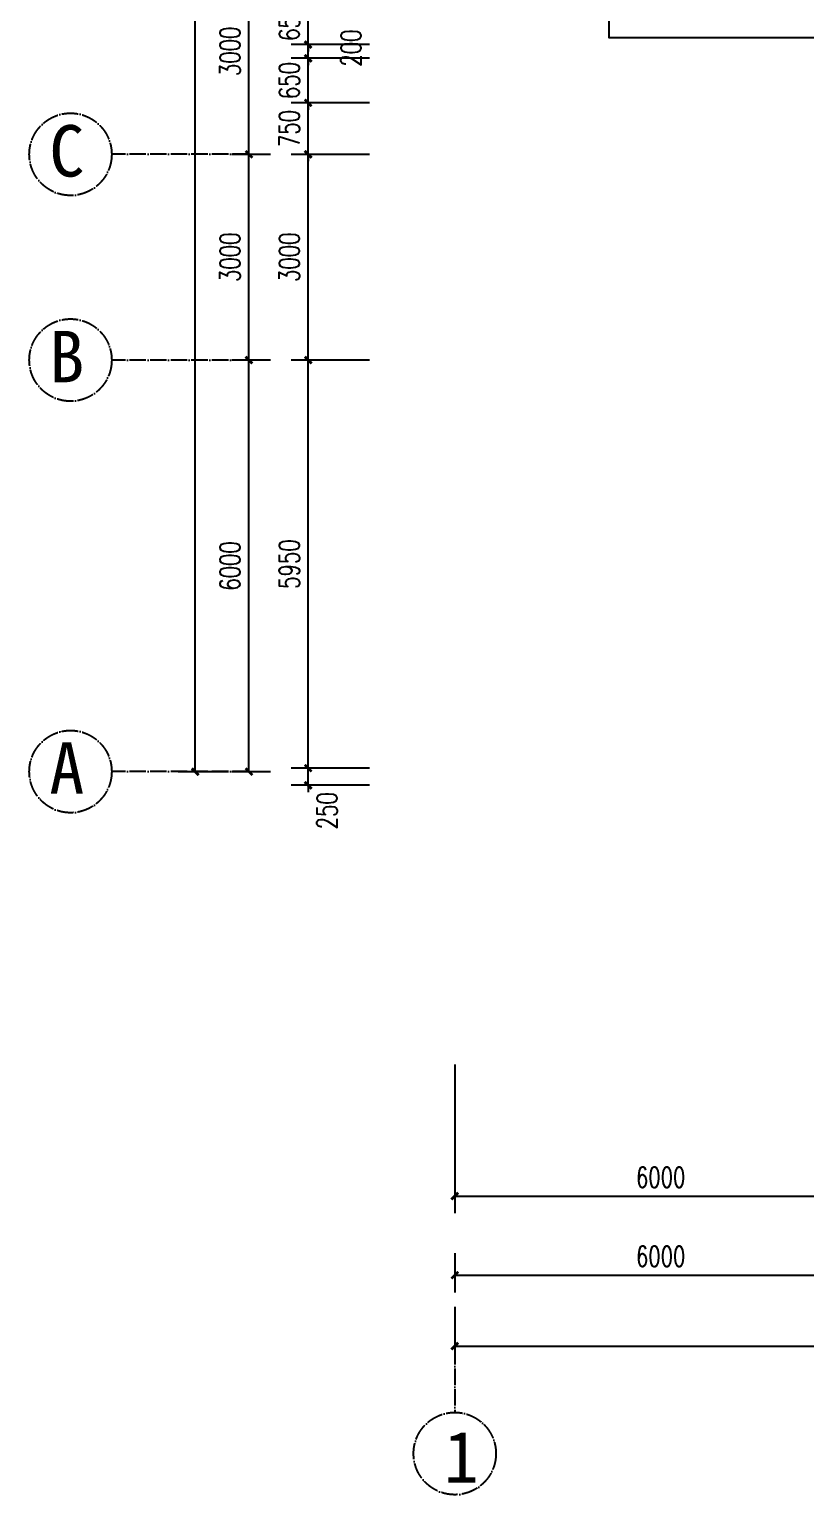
# Model space of a CAD drawing. Header units: millimetres. Extents: x -150677 to 588340, y -254013 to 149700.
# Drawn here: x 34753 to 46065, y 1186 to 22552 of the extents above; entities that cross this region are included whole.
import ezdxf

# ---------------------------------------------------------------- set-up
doc = ezdxf.new("R2010")
doc.units = ezdxf.units.MM
doc.header["$LTSCALE"] = 10
doc.header["$MEASUREMENT"] = 0
doc.linetypes.add('ACAD_ISO04W100', pattern=[30, 24, -3, 0, -3])
for name, color, linetype in [('1-Aa轴线', 240, 'ACAD_ISO04W100'), ('1-Ab轴号', 3, 'Continuous'), ('6-Ac楼梯', 122, 'Continuous'), ('PUB_DIM', 3, 'Continuous')]:
    doc.layers.add(name, color=color, linetype=linetype)
doc.styles.add('_TCH_DIM_T3', font='SIMPLEX', dxfattribs={"width": 0.705882, "bigfont": 'GBCBIG'})
doc.styles.get("Standard").update_dxf_attribs({"font": ''})
doc.styles.get('Standard').set_extended_font_data('SimSun')
doc.dimstyles.new('_TCH_ARCH&&100', dxfattribs={"dimtxt": 297.5, "dimasz": 100, "dimexe": 250, "dimexo": 300, "dimgap": 126.25, "dimtad": 1, "dimdec": 0, "dimzin": 0, "dimdsep": 46, "dimtxsty": '_TCH_DIM_T3', "dimblk": 'ARCHTICK', "dimcen": 0.09, "dimclrt": 7, "dimazin": 2, "dimtfac": 1, "dimtdec": 0, "dimtix": 1, "dimtmove": 2, "dimatfit": 3, "dimfxl": 1, "dimtolj": 1, "dimtzin": 0, "dimarcsym": 0})

# ---------------------------------------------------------------- blocks, each defined once
blk = doc.blocks.new('_ArchTick')
at = {"color": 0, "linetype": 'ByBlock', "const_width": 0.4}
blk.add_lwpolyline([(-0.5, -0.5), (0.5, 0.5)], dxfattribs=at)
blk = doc.blocks.new('*D870')
at = {"layer": 'Defpoints', "color": 0, "transparency": 16777216}
for p in [(38816, 11779), (40010, 11779), (40010, 11529)]:
    blk.add_point(p, dxfattribs=at)
at = {"layer": 'PUB_DIM', "color": 0, "lineweight": -2, "transparency": 16777216}
for p, q in [((39710, 11779), (38566, 11779)), ((38816, 11779), (38816, 11879)), ((38816, 11529), (38816, 11779)), ((39710, 11529), (38566, 11529)), ((38816, 11529), (38816, 11429))]:
    blk.add_line(p, q, dxfattribs=at)
at = {"layer": 'PUB_DIM', "color": 0, "lineweight": -2, "transparency": 16777216, "xscale": 100, "yscale": 100, "zscale": 100}
for p, rotation in [((38816, 11779), 270), ((38816, 11529), 90)]:
    blk.add_blockref('_ArchTick', p, dxfattribs=dict(at, rotation=rotation))
at = {"layer": 'PUB_DIM', "color": 7, "transparency": 16777216, "insert": (39091, 11159), "char_height": 297.5, "attachment_point": 5, "rotation": 90, "style": '_TCH_DIM_T3'}
blk.add_mtext('\\A1;250', dxfattribs=at)
blk = doc.blocks.new('*D871')
at = {"layer": 'Defpoints', "color": 0, "transparency": 16777216}
for p in [(38816, 17729), (40010, 17729), (40010, 11779)]:
    blk.add_point(p, dxfattribs=at)
at = {"layer": 'PUB_DIM', "color": 0, "lineweight": -2, "transparency": 16777216}
for p, q in [((39710, 17729), (38566, 17729)), ((38816, 11779), (38816, 17729)), ((39710, 11779), (38566, 11779))]:
    blk.add_line(p, q, dxfattribs=at)
at = {"layer": 'PUB_DIM', "color": 0, "lineweight": -2, "transparency": 16777216, "xscale": 100, "yscale": 100, "zscale": 100}
for p, rotation in [((38816, 17729), 90), ((38816, 11779), 270)]:
    blk.add_blockref('_ArchTick', p, dxfattribs=dict(at, rotation=rotation))
at = {"layer": 'PUB_DIM', "color": 7, "transparency": 16777216, "insert": (38541, 14754), "char_height": 297.5, "attachment_point": 5, "rotation": 90, "style": '_TCH_DIM_T3'}
blk.add_mtext('\\A1;5950', dxfattribs=at)
blk = doc.blocks.new('*D872')
at = {"layer": 'Defpoints', "color": 0, "transparency": 16777216}
for p in [(38816, 20729), (40010, 20729), (40010, 17729)]:
    blk.add_point(p, dxfattribs=at)
at = {"layer": 'PUB_DIM', "color": 0, "lineweight": -2, "transparency": 16777216}
for p, q in [((39710, 20729), (38566, 20729)), ((38816, 17729), (38816, 20729)), ((39710, 17729), (38566, 17729))]:
    blk.add_line(p, q, dxfattribs=at)
at = {"layer": 'PUB_DIM', "color": 0, "lineweight": -2, "transparency": 16777216, "xscale": 100, "yscale": 100, "zscale": 100}
for p, rotation in [((38816, 20729), 90), ((38816, 17729), 270)]:
    blk.add_blockref('_ArchTick', p, dxfattribs=dict(at, rotation=rotation))
at = {"layer": 'PUB_DIM', "color": 7, "transparency": 16777216, "insert": (38541, 19229), "char_height": 297.5, "attachment_point": 5, "rotation": 90, "style": '_TCH_DIM_T3'}
blk.add_mtext('\\A1;3000', dxfattribs=at)
blk = doc.blocks.new('*D873')
at = {"layer": 'Defpoints', "color": 0, "transparency": 16777216}
for p in [(38816, 21479), (40010, 21479), (40010, 20729)]:
    blk.add_point(p, dxfattribs=at)
at = {"layer": 'PUB_DIM', "color": 0, "lineweight": -2, "transparency": 16777216}
for p, q in [((38816, 21479), (38816, 21579)), ((39710, 21479), (38566, 21479)), ((38816, 20729), (38816, 21479)), ((39710, 20729), (38566, 20729)), ((38816, 20729), (38816, 20629))]:
    blk.add_line(p, q, dxfattribs=at)
at = {"layer": 'PUB_DIM', "color": 0, "lineweight": -2, "transparency": 16777216, "xscale": 100, "yscale": 100, "zscale": 100}
for p, rotation in [((38816, 21479), 270), ((38816, 20729), 90)]:
    blk.add_blockref('_ArchTick', p, dxfattribs=dict(at, rotation=rotation))
at = {"layer": 'PUB_DIM', "color": 7, "transparency": 16777216, "insert": (38541, 21104), "char_height": 297.5, "attachment_point": 5, "rotation": 90, "style": '_TCH_DIM_T3'}
blk.add_mtext('\\A1;750', dxfattribs=at)
blk = doc.blocks.new('*D874')
at = {"layer": 'Defpoints', "color": 0, "transparency": 16777216}
for p in [(38816, 22129), (40010, 22129), (40010, 21479)]:
    blk.add_point(p, dxfattribs=at)
at = {"layer": 'PUB_DIM', "color": 0, "lineweight": -2, "transparency": 16777216}
for p, q in [((38816, 22129), (38816, 22229)), ((39710, 22129), (38566, 22129)), ((38816, 21479), (38816, 22129)), ((39710, 21479), (38566, 21479)), ((38816, 21479), (38816, 21379))]:
    blk.add_line(p, q, dxfattribs=at)
at = {"layer": 'PUB_DIM', "color": 0, "lineweight": -2, "transparency": 16777216, "xscale": 100, "yscale": 100, "zscale": 100}
for p, rotation in [((38816, 22129), 270), ((38816, 21479), 90)]:
    blk.add_blockref('_ArchTick', p, dxfattribs=dict(at, rotation=rotation))
at = {"layer": 'PUB_DIM', "color": 7, "transparency": 16777216, "insert": (38541, 21804), "char_height": 297.5, "attachment_point": 5, "rotation": 90, "style": '_TCH_DIM_T3'}
blk.add_mtext('\\A1;650', dxfattribs=at)
blk = doc.blocks.new('*D875')
at = {"layer": 'Defpoints', "color": 0, "transparency": 16777216}
for p in [(38816, 22329), (40010, 22329), (40010, 22129)]:
    blk.add_point(p, dxfattribs=at)
at = {"layer": 'PUB_DIM', "color": 0, "lineweight": -2, "transparency": 16777216}
for p, q in [((39710, 22329), (38566, 22329)), ((38816, 22329), (38816, 22429)), ((38816, 22129), (38816, 22329)), ((39710, 22129), (38566, 22129)), ((38816, 22129), (38816, 22029))]:
    blk.add_line(p, q, dxfattribs=at)
at = {"layer": 'PUB_DIM', "color": 0, "lineweight": -2, "transparency": 16777216, "xscale": 100, "yscale": 100, "zscale": 100}
for p, rotation in [((38816, 22329), 270), ((38816, 22129), 90)]:
    blk.add_blockref('_ArchTick', p, dxfattribs=dict(at, rotation=rotation))
at = {"layer": 'PUB_DIM', "color": 7, "transparency": 16777216, "insert": (39441, 22279), "char_height": 297.5, "attachment_point": 5, "rotation": 90, "style": '_TCH_DIM_T3'}
blk.add_mtext('\\A1;200', dxfattribs=at)
blk = doc.blocks.new('*D876')
at = {"layer": 'Defpoints', "color": 0, "transparency": 16777216}
for p in [(38816, 22979), (40010, 22979), (40010, 22329)]:
    blk.add_point(p, dxfattribs=at)
at = {"layer": 'PUB_DIM', "color": 0, "lineweight": -2, "transparency": 16777216}
for p, q in [((38816, 22979), (38816, 23079)), ((39710, 22979), (38566, 22979)), ((38816, 22329), (38816, 22979)), ((39710, 22329), (38566, 22329)), ((38816, 22329), (38816, 22229))]:
    blk.add_line(p, q, dxfattribs=at)
at = {"layer": 'PUB_DIM', "color": 0, "lineweight": -2, "transparency": 16777216, "xscale": 100, "yscale": 100, "zscale": 100}
for p, rotation in [((38816, 22979), 270), ((38816, 22329), 90)]:
    blk.add_blockref('_ArchTick', p, dxfattribs=dict(at, rotation=rotation))
at = {"layer": 'PUB_DIM', "color": 7, "transparency": 16777216, "insert": (38541, 22654), "char_height": 297.5, "attachment_point": 5, "rotation": 90, "style": '_TCH_DIM_T3'}
blk.add_mtext('\\A1;650', dxfattribs=at)
blk = doc.blocks.new('*D896')
at = {"layer": 'Defpoints', "color": 0, "transparency": 16777216}
for p in [(37953, 17729), (38566, 17729), (38566, 11728)]:
    blk.add_point(p, dxfattribs=at)
at = {"layer": 'PUB_DIM', "color": 0, "lineweight": -2, "transparency": 16777216}
for p, q in [((38266, 17729), (37703, 17729)), ((37953, 11728), (37953, 17729)), ((38266, 11728), (37703, 11728))]:
    blk.add_line(p, q, dxfattribs=at)
at = {"layer": 'PUB_DIM', "color": 0, "lineweight": -2, "transparency": 16777216, "xscale": 100, "yscale": 100, "zscale": 100}
for p, rotation in [((37953, 17729), 90), ((37953, 11728), 270)]:
    blk.add_blockref('_ArchTick', p, dxfattribs=dict(at, rotation=rotation))
at = {"layer": 'PUB_DIM', "color": 7, "transparency": 16777216, "insert": (37678, 14728), "char_height": 297.5, "attachment_point": 5, "rotation": 90, "style": '_TCH_DIM_T3'}
blk.add_mtext('\\A1;6000', dxfattribs=at)
blk = doc.blocks.new('*D897')
at = {"layer": 'Defpoints', "color": 0, "transparency": 16777216}
for p in [(37953, 20729), (38566, 20729), (38566, 17729)]:
    blk.add_point(p, dxfattribs=at)
at = {"layer": 'PUB_DIM', "color": 0, "lineweight": -2, "transparency": 16777216}
for p, q in [((38266, 20729), (37703, 20729)), ((37953, 17729), (37953, 20729)), ((38266, 17729), (37703, 17729))]:
    blk.add_line(p, q, dxfattribs=at)
at = {"layer": 'PUB_DIM', "color": 0, "lineweight": -2, "transparency": 16777216, "xscale": 100, "yscale": 100, "zscale": 100}
for p, rotation in [((37953, 20729), 90), ((37953, 17729), 270)]:
    blk.add_blockref('_ArchTick', p, dxfattribs=dict(at, rotation=rotation))
at = {"layer": 'PUB_DIM', "color": 7, "transparency": 16777216, "insert": (37678, 19229), "char_height": 297.5, "attachment_point": 5, "rotation": 90, "style": '_TCH_DIM_T3'}
blk.add_mtext('\\A1;3000', dxfattribs=at)
blk = doc.blocks.new('*D898')
at = {"layer": 'Defpoints', "color": 0, "transparency": 16777216}
for p in [(37953, 23729), (38566, 23729), (38566, 20729)]:
    blk.add_point(p, dxfattribs=at)
at = {"layer": 'PUB_DIM', "color": 0, "lineweight": -2, "transparency": 16777216}
for p, q in [((38266, 23729), (37703, 23729)), ((37953, 20729), (37953, 23729)), ((38266, 20729), (37703, 20729))]:
    blk.add_line(p, q, dxfattribs=at)
at = {"layer": 'PUB_DIM', "color": 0, "lineweight": -2, "transparency": 16777216, "xscale": 100, "yscale": 100, "zscale": 100}
for p, rotation in [((37953, 23729), 90), ((37953, 20729), 270)]:
    blk.add_blockref('_ArchTick', p, dxfattribs=dict(at, rotation=rotation))
at = {"layer": 'PUB_DIM', "color": 7, "transparency": 16777216, "insert": (37678, 22229), "char_height": 297.5, "attachment_point": 5, "rotation": 90, "style": '_TCH_DIM_T3'}
blk.add_mtext('\\A1;3000', dxfattribs=at)
blk = doc.blocks.new('*D906')
at = {"layer": 'Defpoints', "color": 0, "transparency": 16777216}
for p in [(37170, 47729), (37953, 47729), (37953, 11728)]:
    blk.add_point(p, dxfattribs=at)
at = {"layer": 'PUB_DIM', "color": 0, "lineweight": -2, "transparency": 16777216}
for p, q in [((37653, 47729), (36920, 47729)), ((37170, 11728), (37170, 47729)), ((37653, 11728), (36920, 11728))]:
    blk.add_line(p, q, dxfattribs=at)
at = {"layer": 'PUB_DIM', "color": 0, "lineweight": -2, "transparency": 16777216, "xscale": 100, "yscale": 100, "zscale": 100}
for p, rotation in [((37170, 47729), 90), ((37170, 11728), 270)]:
    blk.add_blockref('_ArchTick', p, dxfattribs=dict(at, rotation=rotation))
at = {"layer": 'PUB_DIM', "color": 7, "transparency": 16777216, "insert": (36895, 29728), "char_height": 297.5, "attachment_point": 5, "rotation": 90, "style": '_TCH_DIM_T3'}
blk.add_mtext('\\A1;36050', dxfattribs=at)
blk = doc.blocks.new('*D907')
at = {"layer": 'Defpoints', "color": 0, "transparency": 16777216}
for p in [(40952, 7759), (46952, 7759), (46952, 5539)]:
    blk.add_point(p, dxfattribs=at)
at = {"layer": 'PUB_DIM', "color": 0, "lineweight": -2, "transparency": 16777216}
for p, q in [((40952, 7459), (40952, 5289)), ((46952, 7459), (46952, 5289)), ((40952, 5539), (46952, 5539))]:
    blk.add_line(p, q, dxfattribs=at)
at = {"layer": 'PUB_DIM', "color": 0, "lineweight": -2, "transparency": 16777216, "xscale": 100, "yscale": 100, "zscale": 100, "rotation": 180}
blk.add_blockref('_ArchTick', (40952, 5539), dxfattribs=at)
at = {"layer": 'PUB_DIM', "color": 0, "lineweight": -2, "transparency": 16777216, "xscale": 100, "yscale": 100, "zscale": 100}
blk.add_blockref('_ArchTick', (46952, 5539), dxfattribs=at)
at = {"layer": 'PUB_DIM', "color": 7, "transparency": 16777216, "insert": (43952, 5814), "char_height": 297.5, "attachment_point": 5, "style": '_TCH_DIM_T3'}
blk.add_mtext('\\A1;6000', dxfattribs=at)
blk = doc.blocks.new('*D930')
at = {"layer": 'Defpoints', "color": 0, "transparency": 16777216}
for p in [(40952, 5007), (46952, 5007), (46952, 4386)]:
    blk.add_point(p, dxfattribs=at)
at = {"layer": 'PUB_DIM', "color": 0, "lineweight": -2, "transparency": 16777216}
for p, q in [((40952, 4707), (40952, 4136)), ((46952, 4707), (46952, 4136)), ((40952, 4386), (46952, 4386))]:
    blk.add_line(p, q, dxfattribs=at)
at = {"layer": 'PUB_DIM', "color": 0, "lineweight": -2, "transparency": 16777216, "xscale": 100, "yscale": 100, "zscale": 100, "rotation": 180}
blk.add_blockref('_ArchTick', (40952, 4386), dxfattribs=at)
at = {"layer": 'PUB_DIM', "color": 0, "lineweight": -2, "transparency": 16777216, "xscale": 100, "yscale": 100, "zscale": 100}
blk.add_blockref('_ArchTick', (46952, 4386), dxfattribs=at)
at = {"layer": 'PUB_DIM', "color": 7, "transparency": 16777216, "insert": (43952, 4661), "char_height": 297.5, "attachment_point": 5, "style": '_TCH_DIM_T3'}
blk.add_mtext('\\A1;6000', dxfattribs=at)
blk = doc.blocks.new('*D942')
at = {"layer": 'Defpoints', "color": 0, "transparency": 16777216}
for p in [(40952, 4136), (102152, 4136), (102152, 3353)]:
    blk.add_point(p, dxfattribs=at)
at = {"layer": 'PUB_DIM', "color": 0, "lineweight": -2, "transparency": 16777216}
for p, q in [((40952, 3836), (40952, 3103)), ((102152, 3836), (102152, 3103)), ((40952, 3353), (102152, 3353))]:
    blk.add_line(p, q, dxfattribs=at)
at = {"layer": 'PUB_DIM', "color": 0, "lineweight": -2, "transparency": 16777216, "xscale": 100, "yscale": 100, "zscale": 100, "rotation": 180}
blk.add_blockref('_ArchTick', (40952, 3353), dxfattribs=at)
at = {"layer": 'PUB_DIM', "color": 0, "lineweight": -2, "transparency": 16777216, "xscale": 100, "yscale": 100, "zscale": 100}
blk.add_blockref('_ArchTick', (102152, 3353), dxfattribs=at)
at = {"layer": 'PUB_DIM', "color": 7, "transparency": 16777216, "insert": (71552, 3628), "char_height": 297.5, "attachment_point": 5, "style": '_TCH_DIM_T3'}
blk.add_mtext('\\A1;61200', dxfattribs=at)

msp = doc.modelspace()

# ---------------------------------------------------------------- linework, layer by layer
at = {"layer": '1-Aa轴线'}
for p, q in [((37952.6, 20729.3), (35952.6, 20729.3)), ((37952.6, 17729.3), (35952.6, 17729.3)), ((37952.6, 11729.3), (35952.6, 11729.3)), ((40951.9, 3925.8), (40951.9, 2386.2))]:
    msp.add_line(p, q, dxfattribs=at)
for centre in [(35352.6, 20729.3), (35352.6, 17729.3), (35352.6, 11729.3), (40951.9, 1786.2)]:
    msp.add_circle(centre, 600, dxfattribs=at)
at = {"layer": '6-Ac楼梯'}
msp.add_lwpolyline([(46701.9, 22429.3), (43701.9, 22429.3), (43201.9, 22429.3), (43201.9, 27529.3)], dxfattribs=at)

# ---------------------------------------------------------------- texts
at = {"layer": '1-Ab轴号', "char_height": 750, "width": 36.316}
for s, insert, attachment_point in [('{\\fSimSun|b0|i0|c134|p2;C}', (35553.9, 21155.1), 3), ('{\\fSimSun|b0|i0|c134|p2;B}', (35553.9, 18155.1), 3), ('{\\fSimSun|b0|i0|c134|p2;A}', (35553.9, 12155.1), 3), ('{\\fSimSun|b0|i0|c134|p2;1}', (40791.9, 1360.5), 7)]:
    msp.add_mtext(s, dxfattribs=dict(at, insert=insert, attachment_point=attachment_point))

# ---------------------------------------------------------------- dimensions: what is measured, and where the dimension line sits
at = {"layer": 'PUB_DIM'}
for p1, p2, distance, text, picture, middle in [((37952.6, 11727.5), (37952.6, 47729.3), 782.2, '36050', '*D906', (36895.3, 29728.4)), ((38566.5, 11727.5), (38566.5, 17729.3), 613.9, '6000', '*D896', (37677.6, 14728.4))]:
    dim = msp.add_aligned_dim(p1=p1, p2=p2, distance=distance, text=text, dimstyle='_TCH_ARCH&&100', dxfattribs=at)
    dim.commit()
    dim.dimension.update_dxf_attribs({"geometry": picture, "text_midpoint": middle})
for p1, p2, distance, picture, middle in [((38566.5, 20729.3), (38566.5, 23729.3), 613.9, '*D898', (37677.6, 22229.3)), ((40010.4, 22329.3), (40010.4, 22979.3), 1193.9, '*D876', (38541.5, 22654.3)), ((40010.4, 21479.3), (40010.4, 22129.3), 1193.9, '*D874', (38541.5, 21804.3)), ((40010.4, 20729.3), (40010.4, 21479.3), 1193.9, '*D873', (38541.5, 21104.3)), ((38566.5, 17729.3), (38566.5, 20729.3), 613.9, '*D897', (37677.6, 19229.3)), ((40010.4, 17729.3), (40010.4, 20729.3), 1193.9, '*D872', (38541.5, 19229.3)), ((40010.4, 11779.3), (40010.4, 17729.3), 1193.9, '*D871', (38541.5, 14754.3)), ((40951.9, 7759.3), (46951.9, 7759.3), -2220.4, '*D907', (43951.9, 5813.9)), ((40951.9, 5007), (46951.9, 5007), -621.5, '*D930', (43951.9, 4660.5)), ((40951.9, 4135.5), (102151.9, 4135.5), -782.1, '*D942', (71551.9, 3628.4))]:
    dim = msp.add_aligned_dim(p1=p1, p2=p2, distance=distance, dimstyle='_TCH_ARCH&&100', dxfattribs=at)
    dim.commit()
    dim.dimension.update_dxf_attribs({"geometry": picture, "text_midpoint": middle})
for base, p1, p2, picture, middle in [((38816.5, 22329.3), (40010.4, 22129.3), (40010.4, 22329.3), '*D875', (39441.5, 22279.3)), ((38816.5, 11779.3), (40010.4, 11529.3), (40010.4, 11779.3), '*D870', (39091.5, 11159.3))]:
    dim = msp.add_linear_dim(base=base, p1=p1, p2=p2, angle=90, dimstyle='_TCH_ARCH&&100', dxfattribs=at)
    dim.commit()
    dim.dimension.update_dxf_attribs({"geometry": picture, "text_midpoint": middle, "dimtype": 129})

doc.saveas('drawing.dxf')
